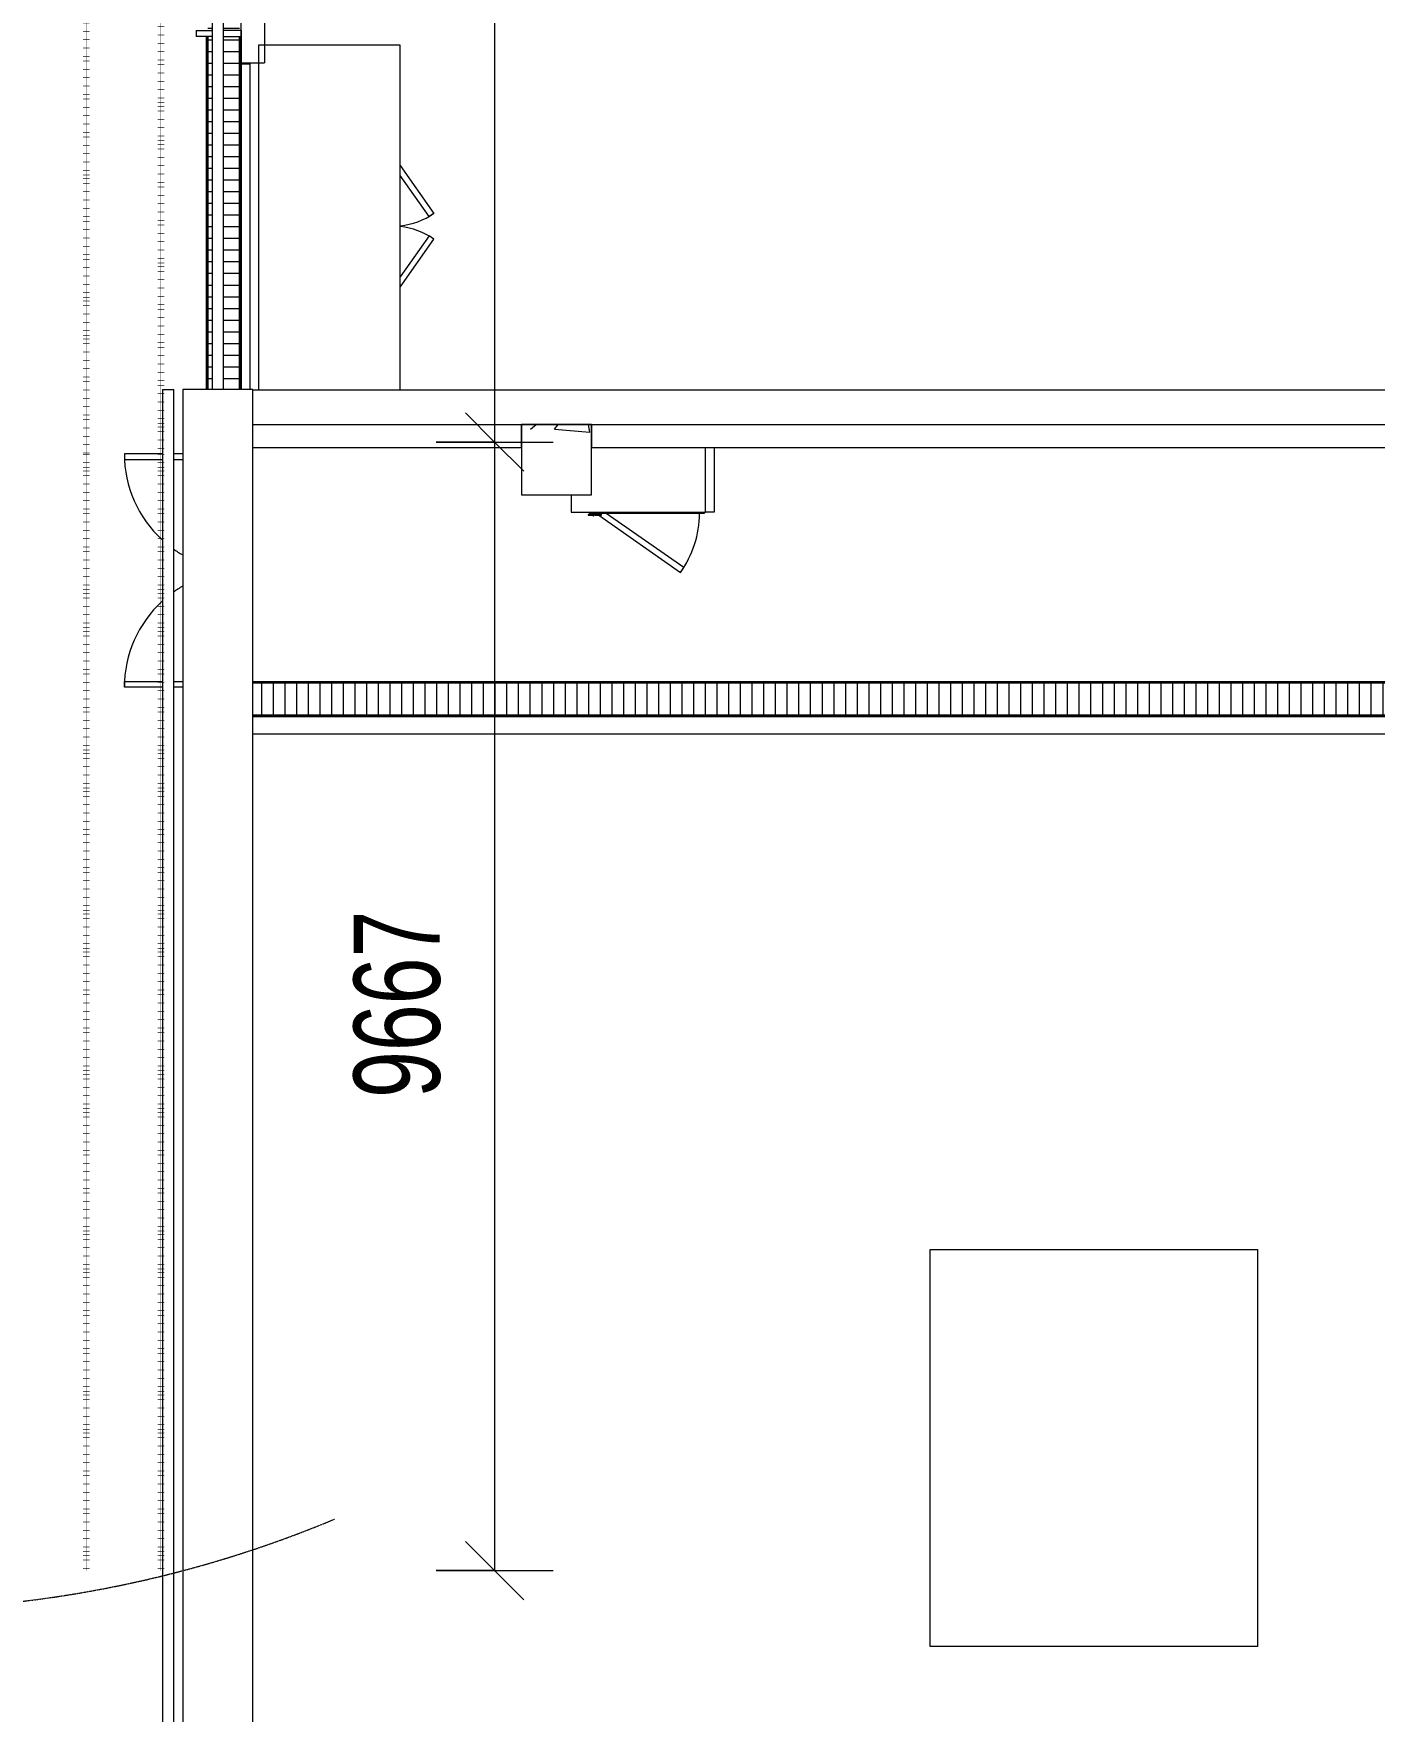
# Model space of a CAD drawing. Header units: millimetres. Extents: x 15878 to 679837, y -72324 to 391440.
# Drawn here: x 383659 to 395138, y 23085 to 37457 of the extents above; entities that cross this region are included whole.
import ezdxf

# ---------------------------------------------------------------- set-up
doc = ezdxf.new("R2010")
doc.units = ezdxf.units.MM
doc.linetypes.add('Dot 2mm', pattern=[2, 0, -2])
doc.linetypes.add('Hidden 0_6', pattern=[1.2, 0.6, -0.6])
for name, color, linetype, lineweight in [('A-ANNO-DIMS', 211, 'Continuous', 5), ('A-ANNO-DIMS-500', 211, 'Continuous', 5), ('A-COLS', 52, 'Continuous', 5), ('A-DETL', 90, 'Continuous', 5), ('A-DOOR', 31, 'Continuous', 5), ('A-FLOR', 192, 'Continuous', 5), ('A-GENM', 13, 'Continuous', 5), ('A-GLAZ-CWMG', 51, 'Continuous', 5), ('A-ROOF', 132, 'Continuous', 5), ('A-WALL', 113, 'Continuous', 5), ('Q-CASE', 31, 'Continuous', 5), ('S-BEAM', 12, 'Continuous', 5)]:
    doc.layers.add(name, color=color, linetype=linetype, lineweight=lineweight)
doc.styles.add('Arial', font='arial.ttf', dxfattribs={"width": 0.7, "height": 737.649701})
doc.dimstyles.new('Linear_-_1_5mm_Arial', dxfattribs={"dimscale": 304.8, "dimtxt": 750, "dimasz": 1.64042, "dimexe": 1.64042, "dimexo": 0.0625, "dimgap": 0.82021, "dimtad": 1, "dimdec": 0, "dimzin": 0, "dimdsep": 46, "dimtxsty": 'Arial', "dimblk1": 'OBLIQUE', "dimblk2": 'OBLIQUE', "dimsah": 1, "dimcen": 0.09, "dimadec": 0, "dimazin": 0, "dimtfac": 1, "dimtdec": 4, "dimtix": 1, "dimtmove": 0, "dimatfit": 3, "dimfxl": 1.64042, "dimfxlon": 1, "dimtvp": 1, "dimtolj": 1, "dimtzin": 0, "dimarcsym": 2})

# ---------------------------------------------------------------- blocks, each defined once
blk = doc.blocks.new('DLN-Double Door__X03_ - _M50_2000 x 2450 _WH_-V899-E_V_A_ Plan')
at = {"layer": 'A-DOOR'}
for p, q in [((-1000, -575), (-1000, -650)), ((-950, -650), (-950, -575)), ((950, -650), (950, -575)), ((1000, -575), (1000, -650)), ((-1000, -748), (-1000, -1075)), ((-950, -1075), (-950, -748)), ((950, -1075), (950, -748)), ((1000, -748), (1000, -1075)), ((-1000, -1075), (-950, -1075)), ((1000, -1075), (950, -1075))]:
    blk.add_line(p, q, dxfattribs=at)
for centre, start, end in [((-1000, -75), 324.5473, 329.9692), ((1000, -75), 210.0308, 215.4527), ((-1000, -75), 270, 317.4768), ((1000, -75), 222.5232, 270)]:
    blk.add_arc(centre, 1000, start, end, dxfattribs=at)
blk = doc.blocks.new('CISC HS Pipe Shapes - HA 98x4_8-12447678-E_V_A_ Plan')
at = {"layer": 'S-BEAM'}
for p, q in [((13500, 49), (-13500, 49)), ((13500, 49), (13500, -49)), ((-13500, -49), (13500, -49))]:
    blk.add_line(p, q, dxfattribs=at)
blk = doc.blocks.new('Rectangular Mullion - DLN_8 x 75mm _WD_-16434436-E_V_A_ Plan')
at = {"layer": 'A-GLAZ-CWMG'}
for p, q in [((37640, 37199), (37715, 37199)), ((37640, 34407), (37640, 37199)), ((37715, 37199), (37715, 34407))]:
    blk.add_line(p, q, dxfattribs=at)
blk = doc.blocks.new('DLN-Double Door-AP - _AP08_ 1200 x 2000 _WH_-10331312-E_V_A_ Plan')
at = {"layer": 'A-DOOR'}
for p, q in [((-521, -137), (-110, -425)), ((-82, -384), (-434, -137)), ((82, -384), (434, -137)), ((521, -137), (110, -425)), ((-110, -425), (-82, -384)), ((110, -425), (82, -384))]:
    blk.add_line(p, q, dxfattribs=at)
for centre, start, end in [((-610, -75), 325, 354.0714), ((610, -75), 185.9286, 215)]:
    blk.add_arc(centre, 610, start, end, dxfattribs=at)
blk = doc.blocks.new('Roofs 2 - Roofs 1-6526788-E_V_A_ Plan')
at = {"layer": 'A-ROOF'}
for p, q in [((37739, 34107), (37739, 34407)), ((37739, 34407), (64189, 34407)), ((40039, 34107), (37739, 34107)), ((40639, 34107), (40039, 34107)), ((49539, 34107), (40639, 34107))]:
    blk.add_line(p, q, dxfattribs=at)
blk = doc.blocks.new('DLN-Access Panel__AP02_ - _AP02_ 900 x 1100 _WH_-V903-E_V_A_ Plan')
at = {"layer": 'A-DOOR'}
for p, q in [((-465, -70), (-503, -70)), ((-503, -70), (-503, -75)), ((-503, -75), (-465, -75)), ((-490, -60), (-490, -50)), ((490, -60), (-490, -60)), ((-465, -60), (-465, -73)), ((-450, -73), (-450, -60)), ((-405, -70), (-443, -70)), ((-443, -70), (-443, -75)), ((-443, -75), (-405, -75)), ((-436, -60), (-421, -70)), ((-414, -75), (287, -566)), ((-405, -60), (-405, -73)), ((-390, -73), (-390, -60)), ((316, -525), (-349, -60)), ((490, -50), (490, -60)), ((287, -566), (316, -525))]:
    blk.add_line(p, q, dxfattribs=at)
for centre, radius, start, end in [((-458, -73), 7.5, 199.4712, 360), ((-458, -73), 7.5, 180, 0), ((-458, -73), 2, 180, 360), ((-398, -73), 7.5, 199.4712, 360), ((-398, -73), 7.5, 180, 0), ((-398, -73), 2, 180, 360), ((-450, -50), 900, 325, 359.3465)]:
    blk.add_arc(centre, radius, start, end, dxfattribs=at)
blk = doc.blocks.new('DLN-Surface Channel-L1 - 300x200 _WD_-9601818-E_V_A_ Plan')
at = {"layer": 'Q-CASE'}
h = blk.add_hatch(dxfattribs=at)
h.set_pattern_fill('FP_3656', color=256, style=0, pattern_type=2)
h.set_pattern_definition([(270, (347811.43, 0), (-100, -6e-15), [])])
h.paths.add_polyline_path([(-12037, 15), (15, 15), (285, 285), (-12600, 285), (-12600, 15)], flags=0)
h.paths.add_polyline_path([(-38452, 15), (-13000, 15), (-13000, 285), (-39050, 285), (-39050, 15)], flags=0)
for p, q in [((-39050, 300), (-13000, 300)), ((-39050, 290), (-13000, 290)), ((-13000, 285), (-39050, 285)), ((-39050, 15), (-13000, 15)), ((-39050, 10), (-13000, 10))]:
    blk.add_line(p, q, dxfattribs=at)
blk = doc.blocks.new('DLN-Surface Channel-S1 - 300x150 _WD_-16397748-E_V_A_ Plan')
at = {"layer": 'Q-CASE'}
h = blk.add_hatch(dxfattribs=at)
h.set_pattern_fill('FP_3658', color=256, style=0, pattern_type=2)
h.set_pattern_definition([(270, (347796.43, 609.6), (100, 6e-15), [])])
h.paths.add_polyline_path([(23440, 120), (23440, 135), (23302, 135), (23302, 120), (21600, 120), (21600, -135), (23440, -135)], flags=0)
h.paths.add_polyline_path([(-5400, -99), (-8425, -103), (-8425, -135), (-5400, -135)], flags=0)
h.paths.add_polyline_path([(-5400, -1), (-5400, 135), (-8425, 135), (-8425, -1), (-5587, -1)], flags=0)
h.paths.add_polyline_path([(-8474, -1), (-8475, 135), (-16699, 135), (-16699, 103), (-17691, 103), (-17691, 135), (-17699, 135), (-17699, 103), (-18691, 103), (-18691, 135), (-18699, 135), (-18699, 103), (-19691, 103), (-19691, 135), (-19699, 135), (-19699, 103), (-20691, 103), (-20691, 135), (-20699, 135), (-20699, 103), (-21691, 103), (-21691, 135), (-21699, 135), (-21699, 103), (-22691, 103), (-22691, 135), (-22699, 135), (-22699, 103), (-23142, 103), (-23142, 135), (-23440, 135), (-23440, -135), (-8475, -135), (-8475, -99), (-16740, -94), (-16740, -1), (-8475, -1)], flags=0)
for p, q in [((-8426, 150), (-5400, 150)), ((-8426, 140), (-5400, 140)), ((-5400, 135), (-8426, 135)), ((-8425, -135), (-5400, -135)), ((-5400, -140), (-8425, -140)), ((-8425, -150), (-5400, -150))]:
    blk.add_line(p, q, dxfattribs=at)
blk = doc.blocks.new('CISC HS Pipe Shapes - HA 98x4_8-18733762-E_V_A_ Plan')
at = {"layer": 'S-BEAM'}
for p, q in [((5370, 49), (-5970, 49)), ((-5970, -49), (-5970, 49)), ((-5970, -49), (5370, -49))]:
    blk.add_line(p, q, dxfattribs=at)
blk = doc.blocks.new('DLN_Banner hook - DLN_Banner hook-13170166-E_V_A_ Plan')
at = {"layer": 'A-GENM'}
for p, q in [((-25, 0), (-25, -152)), ((-25, 0), (25, 0)), ((25, -152), (25, 0)), ((-25, -385), (-25, -248)), ((25, -248), (25, -385)), ((-25, -386), (25, -386))]:
    blk.add_line(p, q, dxfattribs=at)
at = {"layer": 'A-GENM', "flags": 128}
for points in [[(-31, -250), (-29, -251), (-27, -252), (-26, -253)], [(25, -253), (27, -252), (28, -251), (30, -250), (31, -249)]]:
    blk.add_lwpolyline(points, dxfattribs=at)
blk = doc.blocks.new('DIMBLOCK72-E_V_A_ Plan')
at = {"layer": 'A-ANNO-DIMS-500'}
for p, q in [((387606, 45707), (387356, 45957)), ((388106, 45707), (387106, 45707)), ((387606, 45707), (387606, 33958)), ((387606, 45707), (387856, 45457)), ((387606, 45707), (388106, 45707)), ((387606, 33958), (387356, 34208)), ((387106, 33958), (388106, 33958)), ((387606, 33958), (387106, 33958)), ((387606, 33958), (387856, 33708))]:
    blk.add_line(p, q, dxfattribs=at)
at = {"layer": 'A-ANNO-DIMS-500', "color": 0, "insert": (386399, 38852), "char_height": 737.6, "width": 2353.85, "attachment_point": 1, "rotation": 90, "line_spacing_factor": 0.938532, "style": 'Arial'}
blk.add_mtext('11750', dxfattribs=at)
blk = doc.blocks.new('_Oblique')
at = {"color": 0, "linetype": 'ByBlock', "lineweight": -2}
blk.add_line((-0.5, -0.5), (0.5, 0.5), dxfattribs=at)
blk = doc.blocks.new('DIMBLOCK73-E_V_A_ Plan')
at = {"layer": 'A-ANNO-DIMS-500'}
for p, q in [((387606, 33958), (387356, 34208)), ((387106, 33958), (388106, 33958)), ((387606, 33958), (387106, 33958)), ((387606, 33958), (387606, 24291)), ((387606, 33958), (387856, 33708)), ((387606, 24291), (387356, 24541)), ((387106, 24291), (388106, 24291)), ((387606, 24291), (387106, 24291)), ((387606, 24291), (387856, 24041))]:
    blk.add_line(p, q, dxfattribs=at)
at = {"layer": 'A-ANNO-DIMS-500', "color": 0, "insert": (386399, 28340), "char_height": 737.6, "width": 1883.08, "attachment_point": 1, "rotation": 90, "line_spacing_factor": 0.938532, "style": 'Arial'}
blk.add_mtext('9667', dxfattribs=at)

msp = doc.modelspace()

# ---------------------------------------------------------------- hatches: boundary and pattern name
at = {"layer": 'A-COLS'}
h = msp.add_hatch(dxfattribs=at)
h.set_pattern_fill('FP_3663', color=256, style=0, pattern_type=2)
h.set_pattern_definition([(50, (347796.4, 0), (3643.68, -318.78), [381, -4191]), (355, (347796.4, 0), (-704.86, 3821.14), [304.8, -3352.8]), (100.451, (348100, -26.6), (2938.85, 3502.33), [323.8, -3561.8]), (46.184, (347796.4, 1016), (5421.6, -840.86), [571.5, -6286.5]), (96.636, (348248, 946), (4748.05, 4948.55), [485.7, -5342.7]), (351.184, (347796.4, 1016), (4748.1, 4948.5), [457.2, -5029.2]), (21, (348304.4, 762), (3032.29, -2045.3), [381, -4191]), (326, (348304.4, 762), (1236.04, 3683.76), [304.8, -3352.8]), (71.451, (348557, 591.6), (4268.34, 1638.42), [323.8, -3561.8]), (37.5, (347796.4, 0), (61.772, 1691.1), [167.64, -3144.52, 167.64, -3235.96, -3365.5]), (37.5, (347796.4, 0), (61.772, 1691.1), [-6715.76, 167.64, -3197.86]), (7.5, (347796.4, 0), (1336.393, 2003.61), [167.64, -1772.92, 167.64, -3068.32, -1282.7]), (7.5, (347796.4, 0), (1336.393, 2003.61), [-5176.52, 167.64, -1115.06]), (327.5, (346663.6, 0), (2711.818, -114.58), [167.64, -1102.36, 167.64, -3794.76, -5257.8]), (327.5, (346663.6, 0), (2711.818, -114.58), [-5232.4, 167.64, -5090.16]), (317.5, (346155.6, 0), (2962.59, 508.53), [167.64, -1483.36, 167.64, -2463.8, -3733.8]), (317.5, (346155.6, 0), (2962.59, 508.53), [-4282.44, 167.64, -3566.16])])
h.paths.add_polyline_path([(388260.7, 33507.5), (388435.7, 33507.5), (388435.7, 34107.5), (387835.7, 34107.5), (387835.7, 33507.5), (387894.7, 33507.5)], flags=0)

# ---------------------------------------------------------------- linework, layer by layer
for p, q in [((388435.7, 34107.5), (387835.7, 34107.5)), ((387835.7, 34107.5), (387835.7, 33907.5)), ((388435.7, 33907.5), (388435.7, 34107.5)), ((387835.7, 33907.5), (387835.7, 33507.5)), ((388435.7, 33507.5), (388435.7, 33907.5)), ((387835.7, 33507.5), (388435.7, 33507.5))]:
    msp.add_line(p, q, dxfattribs=at)
at = {"layer": 'A-DETL', "linetype": 'Dot 2mm', "lineweight": 100}
for p, q in [((384109.5, 46813.2), (384109.5, 33853.2)), ((384749.5, 46082.5), (384749.5, 33853.2)), ((384109.5, 33853.2), (384109.5, 24290.8)), ((384749.5, 33853.2), (384749.5, 24290.8))]:
    msp.add_line(p, q, dxfattribs=at)
at = {"layer": 'A-DETL', "linetype": 'Hidden 0_6'}
msp.add_arc((382375.7, 33957.6), 10000, 200.79417, 292.70584, dxfattribs=at)
at = {"layer": 'A-FLOR'}
for p, q in [((385135.7, 37432.5), (385135.7, 34407.5)), ((386797.8, 37357.5), (385585.7, 37357.5)), ((385585.7, 37357.5), (385585.7, 34407.5)), ((386797.8, 34407.5), (386797.8, 37357.5)), ((385535.7, 34407.5), (384935.7, 34407.5)), ((384935.7, 34407.5), (384935.7, 7407.5)), ((385535.7, 7407.5), (385535.7, 34407.5)), ((389410.7, 33357.5), (389410.7, 33907.5)), ((388260.7, 33507.5), (388260.7, 33357.5)), ((388260.7, 33357.5), (389410.7, 33357.5)), ((385535.7, 31907.5), (411585.7, 31907.5)), ((391335.7, 23640.8), (391335.7, 27040.8)), ((391335.7, 27040.8), (394135.7, 27040.8)), ((394135.7, 27040.8), (394135.7, 23640.8)), ((394135.7, 23640.8), (391335.7, 23640.8))]:
    msp.add_line(p, q, dxfattribs=at)
at = {"layer": 'A-WALL'}
for p, q in [((385436.1, 37207.5), (385436.1, 45707.5)), ((385636.1, 45507.5), (385636.1, 37207.5)), ((385436.1, 37207.5), (385636.1, 37207.5)), ((385535.7, 34107.5), (387835.7, 34107.5)), ((387835.7, 33907.5), (387835.7, 34107.5)), ((388435.7, 34107.5), (399835.7, 34107.5)), ((388435.7, 34107.5), (388435.7, 33907.5)), ((387835.7, 33907.5), (385535.7, 33907.5)), ((399835.7, 33907.5), (388435.7, 33907.5)), ((389485.7, 33907.5), (389485.7, 33357.5)), ((389485.7, 33357.5), (389410.7, 33357.5)), ((385535.7, 31607.5), (411585.7, 31607.5)), ((411585.7, 31457.5), (385535.7, 31457.5))]:
    msp.add_line(p, q, dxfattribs=at)

# ---------------------------------------------------------------- block references
at = {"layer": 'A-DOOR'}
for name, p, rotation in [('DLN-Double Door-AP - _AP08_ 1200 x 2000 _WH_-10331312-E_V_A_ Plan', (386660.7, 35807.5), 90), ('DLN-Double Door__X03_ - _M50_2000 x 2450 _WH_-V899-E_V_A_ Plan', (385510.7, 32857.5), 270.0000000000002)]:
    msp.add_blockref(name, p, dxfattribs=dict(at, rotation=rotation))
msp.add_blockref('DLN-Access Panel__AP02_ - _AP02_ 900 x 1100 _WH_-V903-E_V_A_ Plan', (388910.7, 33407.5), dxfattribs=at)
at = {"layer": 'A-GENM', "rotation": 269.9999999999998}
msp.add_blockref('DLN_Banner hook - DLN_Banner hook-13170166-E_V_A_ Plan', (385435.7, 37457.5), dxfattribs=at)
at = {"layer": 'A-GLAZ-CWMG'}
msp.add_blockref('Rectangular Mullion - DLN_8 x 75mm _WD_-16434436-E_V_A_ Plan', (347796.4, 0), dxfattribs=at)
at = {"layer": 'A-ROOF'}
msp.add_blockref('Roofs 2 - Roofs 1-6526788-E_V_A_ Plan', (347796.4, 0), dxfattribs=at)
at = {"layer": 'Q-CASE', "rotation": 270.0000000000001}
msp.add_blockref('DLN-Surface Channel-S1 - 300x150 _WD_-16397748-E_V_A_ Plan', (385285.7, 29007.4), dxfattribs=at)
at = {"layer": 'Q-CASE'}
msp.add_blockref('DLN-Surface Channel-L1 - 300x200 _WD_-9601818-E_V_A_ Plan', (424585.7, 31607.5), dxfattribs=at)
at = {"layer": 'S-BEAM'}
for name, p, rotation in [('CISC HS Pipe Shapes - HA 98x4_8-18733762-E_V_A_ Plan', (385235.7, 39777.5), 269.9999999999999), ('CISC HS Pipe Shapes - HA 98x4_8-12447678-E_V_A_ Plan', (384811.6, 20907.5), 90.0000000000001)]:
    msp.add_blockref(name, p, dxfattribs=dict(at, rotation=rotation))

# ---------------------------------------------------------------- dimensions: what is measured, and where the dimension line sits
at = {"layer": 'A-ANNO-DIMS'}
for base, p1, p2, override, picture, middle in [((387605.9, 33957.6), (388105.9, 45707.5), (387105.9, 33957.6), {"dimpost": '<>', "dimfxl": 11792.347717}, 'DIMBLOCK72-E_V_A_ Plan', (386979.3, 39832.6)), ((387605.9, 24290.8), (387105.9, 33957.6), (387105.9, 24290.8), {"dimpost": '<>', "dimfxl": 9666.779299}, 'DIMBLOCK73-E_V_A_ Plan', (386979.3, 29124.2))]:
    dim = msp.add_linear_dim(base=base, p1=p1, p2=p2, angle=90, dimstyle='Linear_-_1_5mm_Arial', override=override, dxfattribs=at)
    dim.commit()
    dim.dimension.update_dxf_attribs({"geometry": picture, "text_midpoint": middle})

doc.saveas('drawing.dxf')
